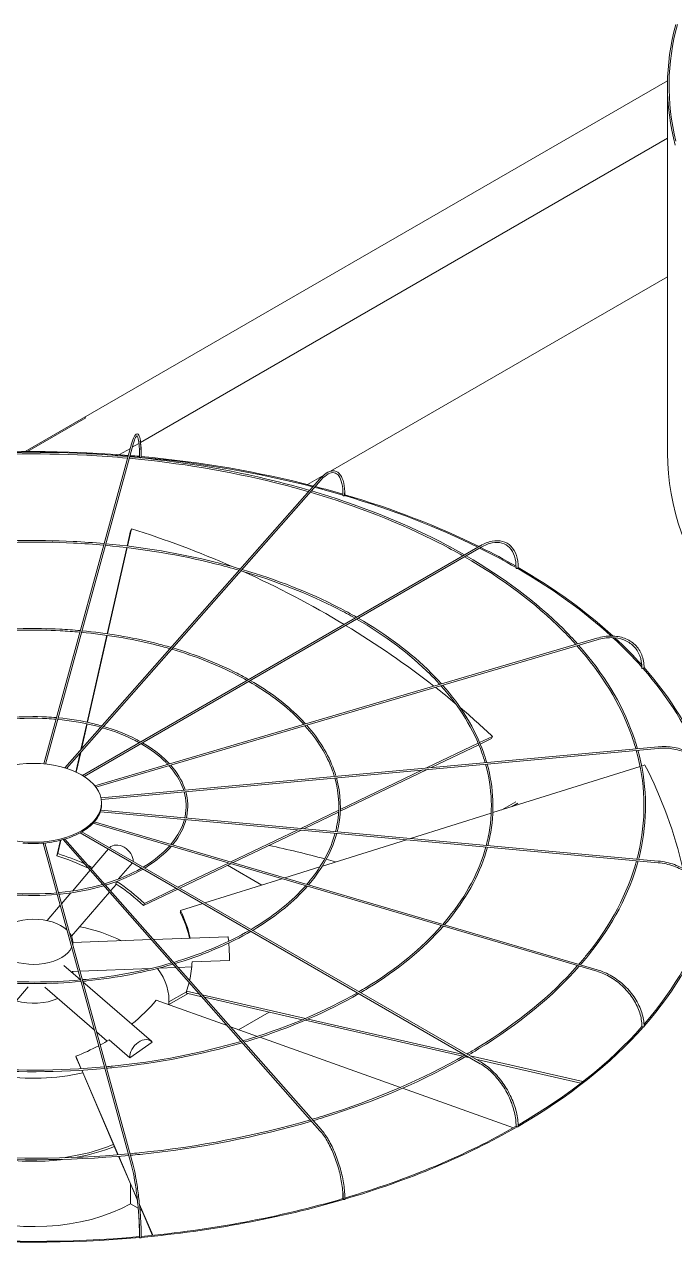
# Model space of a CAD drawing. Header units: millimetres. Extents: x -312439 to 477422, y -331570 to 212570.
# Drawn here: x 369541 to 370537, y 102065 to 103935 of the extents above; entities that cross this region are included whole.
import ezdxf

# ---------------------------------------------------------------- set-up
doc = ezdxf.new("R2010")
doc.units = ezdxf.units.MM

msp = doc.modelspace()

# ---------------------------------------------------------------- linework, layer by layer
at = {"color": 3, "linetype": 'Continuous', "lineweight": 0, "extrusion": (-1.11022e-16, 0.816497, 0.57735)}
for p, q in [((370525.932, 103848.911), (369542.315, 103281.02)), ((370525.851, 103278.532), (370525.851, 103841.42)), ((369719.035, 103295.049), (370525.851, 103760.865)), ((370525.851, 103548.865), (370009.81, 103250.928)), ((369634.982, 103332.521), (369545.817, 103281.042)), ((369633.25, 103333.521), (369634.982, 103332.521)), ((369705.223, 103292.89), (369570.755, 102802.721)), ((369706.345, 103287.723), (369716.552, 103293.615)), ((369707.585, 103292.242), (369573.23, 102802.484)), ((369686.567, 103276.304), (369703.327, 103285.98)), ((369603.066, 102796.619), (369993.743, 103239.301)), ((369995.58, 103237.68), (369605.63, 102795.823)), ((369999.379, 103244.906), (369974.559, 103230.576)), ((369704.898, 103162.907), (369698.877, 103136.327)), ((369703.567, 103159.476), (369704.898, 103162.907)), ((369698.339, 103136.392), (369703.567, 103159.476)), ((370239.256, 103136.695), (369630.065, 102784.978)), ((369632.43, 102783.515), (370240.481, 103134.573)), ((369667.909, 103002.047), (369697.795, 103133.99)), ((369698.333, 103133.925), (369668.445, 103001.97)), ((369637.216, 102866.54), (369667.366, 102999.65)), ((369667.902, 102999.573), (369637.743, 102866.426)), ((370417.676, 102995.239), (369649.106, 102769.145)), ((369650.742, 102767.073), (370418.368, 102992.889)), ((369627.701, 102824.534), (369636.675, 102864.151)), ((369637.202, 102864.037), (369628.445, 102825.377)), ((370238.199, 102835.395), (370257.806, 102844.805)), ((370256.475, 102841.373), (370257.806, 102844.805)), ((370511.571, 102828.857), (369658.483, 102750.848)), ((369658.94, 102748.43), (370511.794, 102826.418)), ((370157.025, 102796.437), (370235.989, 102834.334)), ((370236.965, 102832.009), (370164.215, 102797.094)), ((370256.475, 102841.373), (370239.176, 102833.071)), ((369619.945, 102790.291), (369626.573, 102819.554)), ((369627.317, 102820.397), (369620.445, 102790.059)), ((370157.884, 102794.055), (370024.726, 102730.148)), ((370024.844, 102732.998), (370150.694, 102793.398)), ((370483.912, 102798.685), (370258.384, 102728.034)), ((370491.355, 102801.017), (370486.263, 102799.422)), ((369658.136, 102731.928), (370511.794, 102653.867)), ((369659.35, 102741.095), (369659.35, 102743.095)), ((369964.284, 102703.933), (370022.349, 102731.8)), ((370293.415, 102744.648), (370272.057, 102732.317)), ((370287.204, 102737.062), (370296.88, 102742.648)), ((370418.368, 102487.396), (369648.187, 102713.964)), ((370511.571, 102651.428), (369657.413, 102729.535)), ((370022.206, 102728.939), (369969.173, 102703.486)), ((370255.898, 102727.255), (370132.383, 102688.561)), ((370239.256, 102343.59), (369626.667, 102697.269)), ((369629.143, 102698.668), (370240.481, 102345.712)), ((369646.348, 102711.952), (370417.676, 102485.046)), ((369857.12, 102652.501), (369959.98, 102701.867)), ((369964.868, 102701.42), (369860.729, 102651.44)), ((369569.708, 102681.379), (369705.223, 102187.395)), ((369572.187, 102681.602), (369707.585, 102188.043)), ((369590.871, 102661.935), (369596.255, 102685.703)), ((369596.842, 102685.85), (369592.202, 102665.367)), ((369993.743, 102240.984), (369600.321, 102686.776)), ((369995.58, 102242.605), (369602.924, 102687.528)), ((370126.306, 102686.658), (369997.324, 102646.251)), ((369590.871, 102661.935), (369592.202, 102665.367)), ((369669.763, 102672.387), (369643.416, 102641.646)), ((369641.807, 102639.768), (369614.602, 102608.026)), ((369706.556, 102651.145), (369685.431, 102626.497)), ((369776.295, 102613.71), (369853.822, 102650.918)), ((369857.431, 102649.857), (369778.937, 102612.184)), ((369904.559, 102617.191), (369852.27, 102647.38)), ((369993.719, 102645.122), (369939.715, 102628.204)), ((369935.511, 102626.887), (369817.503, 102589.918)), ((369612.171, 102605.189), (369597.762, 102588.376)), ((369671.349, 102606.293), (369613.382, 102538.657)), ((369681.896, 102618.599), (369672.959, 102608.171)), ((369776.262, 102610.9), (369723.549, 102585.602)), ((369724.879, 102589.034), (369773.62, 102612.426)), ((369595.837, 102586.131), (369575.781, 102562.728)), ((369723.549, 102585.602), (369724.879, 102589.034)), ((369814.327, 102588.924), (369779.984, 102578.165)), ((369779.889, 102575.208), (369779.984, 102578.165)), ((369735.46, 102533.649), (369615.186, 102529.191)), ((369615.186, 102530.234), (369615.186, 102524.86)), ((369852.825, 102537.999), (369738.623, 102533.766)), ((369627.089, 102471.883), (369601.546, 102494.017)), ((369734.64, 102489.373), (369626.025, 102485.347)), ((369773.271, 102490.804), (369746.544, 102489.814)), ((369797.349, 102491.697), (369776.434, 102490.922)), ((369797.827, 102499.571), (369855.055, 102501.692)), ((369623.511, 102485.254), (369614.505, 102484.92)), ((369615.186, 102484.945), (369615.186, 102482.198)), ((369482.004, 102385.365), (369546.846, 102461.022)), ((369648.263, 102395.026), (369572.59, 102460.603)), ((369735.532, 102377.907), (369630.539, 102468.892)), ((369789.443, 102453.68), (369762.464, 102438.103)), ((369789.372, 102451.488), (369789.467, 102454.445)), ((369812.651, 102446.182), (369789.372, 102451.488)), ((369789.467, 102454.445), (369809.361, 102449.91)), ((369851.778, 102401.846), (369743.072, 102440.673)), ((369762.464, 102434.103), (369791.669, 102450.965)), ((369762.464, 102433.747), (369762.464, 102440.997)), ((369813.451, 102448.978), (369971.619, 102412.923)), ((369967.041, 102410.988), (369816.741, 102445.249)), ((369915.845, 102422.658), (369869.089, 102395.663)), ((369897.8, 102385.409), (369856.549, 102400.142)), ((370212.7, 102354.989), (369971.134, 102410.055)), ((369975.678, 102411.998), (370215.434, 102357.344)), ((369667.651, 102378.225), (369651.595, 102392.138)), ((369670.926, 102380.181), (369702.722, 102352.627)), ((369702.722, 102352.627), (369736.916, 102376.447)), ((370116.81, 102307.185), (369901.575, 102384.06)), ((369619.878, 102354.857), (369627.999, 102335.941)), ((369621.114, 102351.52), (369619.878, 102354.857)), ((369627.806, 102335.93), (369621.114, 102351.52)), ((370223.958, 102352.423), (370216.224, 102354.186)), ((370223.529, 102355.499), (370396.247, 102316.127)), ((370393.28, 102313.825), (370232.054, 102350.577)), ((369684.412, 102204.074), (369628.833, 102333.538)), ((369629.025, 102333.55), (369684.602, 102204.089)), ((370289.867, 102245.373), (370120.181, 102305.981)), ((369714.107, 102134.901), (369685.431, 102201.699)), ((369685.622, 102201.714), (369714.04, 102135.517)), ((369703.506, 102159.595), (369703.506, 102128.919)), ((369715.362, 102122.075), (369703.506, 102128.919)), ((369717.357, 102127.789), (369737.571, 102080.705)), ((369737.382, 102080.686), (369717.415, 102127.196)), ((369721.015, 102118.811), (369718.023, 102120.538))]:
    msp.add_line(p, q, dxfattribs=at)
at = {"color": 3, "linetype": 'Continuous', "lineweight": 0}
for centre, major_axis, ratio, start_param, end_param in [((371574.62, 103841.42), (-1048.768, 0), 0.57735027, 6.12772105, 6.43448057), ((371574.62, 103841.42), (-1046.319, 0), 0.57735027, 6.1272654, 6.42392093), ((369555.29, 102675.56), (-1048.768, 0), 0.57735027, 4.57359934, 4.85199434), ((369555.29, 102675.56), (-1046.319, 0), 0.57735027, 4.57364216, 4.63432464), ((369555.29, 102675.56), (-1048.768, 0), 0.57735027, 4.55718579, 4.57120693), ((371574.62, 103278.532), (-1048.768, 0), 0.57735027, 0, 3.14159265), ((369555.29, 102675.56), (-1046.319, 0), 0.57735027, 4.55682048, 4.57124415), ((369718.634, 103272.314), (1.225, -0.004), 0.56474576, 3.14159265, 4.55699194), ((369718.634, 103272.314), (1.225, -0.004), 0.56474576, 4.55699194, 6.12778827), ((369555.29, 102675.56), (-1046.319, 0), 0.57735027, 4.2914666, 4.55448885), ((369718.825, 103273.012), (1.225, 0), 0.57735027, 5.71748689, 6.28318531), ((369555.29, 102675.56), (-1048.768, 0), 0.57735027, 4.29134899, 4.55463788), ((369555.29, 102675.56), (-1046.319, 0), 0.57735027, 4.24262693, 4.28868124), ((369555.29, 102675.56), (-1048.768, 0), 0.57735027, 4.24381435, 4.28857014), ((370030.154, 103213.875), (1.225, -0.01), 0.56597275, 3.14159265, 4.24604342), ((370030.154, 103213.875), (1.225, -0.01), 0.56597275, 4.24604342, 5.81683974), ((369555.29, 102675.56), (-1046.319, 0), 0.57735027, 4.00461262, 4.24016109), ((370030.71, 103214.505), (1.225, 0), 0.57735027, 5.29033196, 6.28318531), ((369555.29, 102675.56), (-1048.768, 0), 0.57735027, 4.00443097, 4.24060103), ((369556.621, 102508.28), (-942.562, 365.4), 0.65992862, 4.64663537, 4.80984928), ((369555.29, 102675.56), (-1046.319, 0), 0.57735027, 3.92863661, 4.00129229), ((369555.29, 102675.56), (-1048.768, 0), 0.57735027, 3.93098858, 4.00111844), ((369556.621, 102508.28), (-942.562, 365.4), 0.65992862, 4.45394149, 4.62923067), ((370295.15, 103102.718), (1.225, -0.016), 0.56830663, 3.14159265, 3.93464288), ((370295.15, 103102.718), (1.225, -0.016), 0.56830663, 3.93464288, 5.50543921), ((369555.29, 102675.56), (-1046.319, 0), 0.57735027, 3.70570419, 3.9258203), ((370296.016, 103103.218), (-1.225, 0), 0.57735027, 1.83263032, 3.14159265), ((369555.29, 102675.56), (-1048.768, 0), 0.57735027, 3.70411228, 3.92650775), ((369556.621, 102508.28), (-942.562, 365.4), 0.65992862, 4.28319099, 4.45112181), ((369555.29, 102675.56), (-1046.319, 0), 0.57735027, 3.61515195, 3.70067928), ((369555.29, 102675.56), (-1048.768, 0), 0.57735027, 3.61992048, 3.69877001), ((370487.68, 102949.722), (-1.225, 0.021), 0.57151893, 0, 0.48093441), ((370487.68, 102949.722), (-1.225, 0.021), 0.57151893, 0.48093441, 2.05173073), ((369555.29, 102675.56), (-1046.319, 0), 0.57735027, 3.3609423, 3.61148113), ((370488.771, 102950.044), (-1.225, 0), 0.57735027, 1.51847105, 3.14159265), ((369555.29, 102675.56), (-1048.768, 0), 0.57735027, 3.35086888, 3.61231471), ((369556.621, 102508.28), (-942.562, 365.4), 0.65992862, 4.23904287, 4.2800546), ((369556.621, 102508.28), (-942.562, 365.4), 0.65992862, 4.15803474, 4.22871948), ((369555.386, 102507.805), (1010.388, -32.497), 0.79709982, 0.20844184, 0.41264052), ((369554.857, 102741.095), (-104.492, 0), 0.57735027, 2.98808135, 3.14159265), ((369554.857, 102741.095), (-104.492, 0), 0.57735027, 2.35976282, 2.66678542), ((369554.857, 102741.095), (-104.492, 0), 0.57735027, 2.67392209, 2.98094469), ((369554.857, 102741.095), (-104.492, 0), 0.57735027, 2.04560356, 2.35262616), ((369554.857, 102741.095), (-104.492, 0), 0.57735027, 1.41728503, 1.72430763), ((369554.857, 102741.095), (-104.492, 0), 0.57735027, 1.73144429, 2.03846689), ((369687.88, 102659.554), (-16.786, 14.386), 0.73180825, 3.6699438, 6.25547108), ((369555.29, 102110.671), (1046.319, 0), 0.57735027, 1.13086203, 1.21917829), ((369555.29, 102504.848), (-226.18, 87.683), 0.65992862, 4.59602029, 4.80984928), ((369556.621, 102508.28), (226.18, -87.683), 0.65992862, 1.48816133, 1.66825663), ((369556.621, 102508.28), (226.18, -87.683), 0.65992862, 1.43137513, 1.46305029), ((369555.29, 102110.671), (1046.319, 0), 0.57735027, 1.11315293, 1.12829513), ((369556.621, 102508.28), (226.18, -87.683), 0.65992862, 1.01644208, 1.25303729), ((369555.29, 102504.848), (-226.18, 87.683), 0.65992862, 4.15803474, 4.39268064), ((369555.29, 102530.234), (-59.895, 0), 0.57735027, 3.69756416, 5.76575409), ((369555.29, 102504.848), (242.456, -7.798), 0.79709982, 0.20115917, 0.41264052), ((369555.386, 102507.805), (242.456, -7.798), 0.79709982, 0.18583027, 0.41264052), ((369555.29, 102675.56), (-1046.319, 0), 0.57735027, 2.6752935, 2.98289949), ((369555.29, 102675.56), (-1048.768, 0), 0.57735027, 2.67086857, 2.98332964), ((369555.29, 102530.234), (-59.895, 0), 0.57735027, 3.02719924, 3.57014533), ((369555.29, 102440.997), (-207.174, 0), 0.57735027, 4.00561733, 4.36390833), ((369853.644, 102515.906), (-0.819, 22.092), 0.05230802, 5.46284956, 6.28318531), ((369853.644, 102515.906), (-0.819, 22.092), 0.05230802, 4.01155215, 5.31083021), ((369555.29, 102530.234), (-59.895, 0), 0.57735027, 0.78539816, 2.89978042), ((369555.29, 102440.997), (-207.174, 0), 0.57735027, 3.08204121, 3.55783774), ((369555.386, 102507.805), (242.456, -7.798), 0.79709982, 6.13145768, 6.28093219), ((369555.386, 102507.805), (242.456, -7.798), 0.79709982, 6.04401129, 6.11604234), ((369555.29, 102470.612), (-59.895, 0), 0.57735027, 1.1079301, 2.23846982), ((369554.055, 102508.185), (-227.492, -84.221), 0.6873805, 2.02158825, 2.2576377), ((369555.29, 102675.56), (-1046.319, 0), 0.57735027, 2.35898226, 2.6687056), ((369555.29, 102675.56), (-1048.768, 0), 0.57735027, 2.35667794, 2.66891462), ((370487.68, 102400.897), (-1.225, 0.021), 0.58304212, 0, 1.10944839), ((370488.771, 102400.576), (-1.225, 0), 0.57735027, 0.57599326, 3.14159265), ((369554.055, 102508.185), (-227.492, -84.221), 0.6873805, 1.7758456, 1.84274406), ((369721.054, 102361.2), (14.478, 16.707), 0.67950023, 6.14949631, 8.84418497), ((369554.055, 102508.185), (-227.492, -84.221), 0.6873805, 1.60582316, 1.76537716), ((369555.29, 102440.997), (-207.174, 0), 0.57735027, 1.30817895, 1.9425337), ((369555.29, 102675.56), (-1046.319, 0), 0.57735027, 2.04376734, 2.35460013), ((369555.29, 102675.56), (-1048.768, 0), 0.57735027, 2.04258502, 2.35459852), ((370295.15, 102247.902), (-1.225, 0.017), 0.58625442, 0, 0.79329185), ((370296.016, 102247.402), (-1.225, 0), 0.57735027, 0.26183399, 3.14159265), ((369555.29, 102316.492), (-207.174, 0), 0.57735027, 1.77816663, 2.202298), ((369555.29, 102316.492), (-212.072, 0), 0.57735027, 1.89063678, 2.19285982), ((369555.29, 102316.492), (-212.072, 0), 0.57735027, 1.3476903, 1.79509044), ((369555.29, 102675.56), (-1046.319, 0), 0.57735027, 1.72891751, 2.04055715), ((369555.29, 102675.56), (-1048.768, 0), 0.57735027, 1.72854634, 2.04038352), ((370030.154, 102136.744), (-1.225, 0.011), 0.58858829, 0, 0.47632773), ((370030.71, 102136.114), (-1.225, 0), 0.57735027, 0, 3.14159265), ((369555.29, 102216.492), (-212.072, 0), 0.57735027, 0.98594125, 2.34464399), ((369555.29, 102112.671), (-1048.768, 0), 0.57735027, 0, 3.14159265), ((369555.29, 102675.56), (-1048.768, 0), 0.57735027, 1.41453598, 1.72626058), ((369555.29, 102675.56), (-1046.319, 0), 0.57735027, 1.41438895, 1.72636573), ((369718.634, 102078.306), (-1.225, 0.004), 0.58981528, 0, 0.15883691), ((369718.825, 102077.607), (-1.225, 0), 0.57735027, 0, 3.14159265)]:
    msp.add_ellipse(centre, major_axis=major_axis, ratio=ratio, start_param=start_param, end_param=end_param, dxfattribs=at)
msp.add_ellipse((369554.857, 102743.095), major_axis=(-104.492, 0), ratio=0.57735027, dxfattribs=at)
for points, knots in [([(369720.05, 103273.012), (369720.05, 103279.826), (369719.844, 103285.892), (369719.032, 103295.966), (369718.435, 103299.962), (369716.828, 103305.649), (369715.926, 103307.71), (369712.786, 103308.171), (369711.792, 103307.581), (369709.588, 103305.24), (369708.358, 103302.622), (369706.44, 103297.096), (369705.83, 103295.106), (369705.223, 103292.89)], [4.71238898, 4.71238898, 4.71238898, 4.71238898, 5.02654825, 5.02654825, 5.34070751, 5.34070751, 5.65486678, 5.65486678, 5.82360284, 5.82360284, 6.1377621, 6.1377621, 6.28318531, 6.28318531, 6.28318531, 6.28318531]), ([(369707.585, 103292.242), (369708.858, 103296.882), (369710.134, 103300.448), (369712.359, 103304.77), (369713.356, 103305.369), (369713.462, 103305.369), (369714.281, 103304.775), (369715.69, 103300.117), (369716.267, 103296.717), (369717.11, 103287.744), (369717.358, 103282.024), (369717.41, 103274.472), (369717.412, 103273.404), (369717.409, 103272.318)], [0, 0, 0, 0, 0.31526689, 0.31526689, 0.60947257, 0.60947257, 0.92674061, 0.92674061, 1.22083726, 1.22083726, 1.53563039, 1.53563039, 1.5863402, 1.5863402, 1.5863402, 1.5863402]), ([(369718.523, 103297.553), (369718.559, 103297.31), (369718.595, 103297.063), (369719.202, 103292.716), (369719.58, 103287.503), (369719.832, 103278.554), (369719.868, 103275.513), (369719.858, 103272.313)], [7.384497053, 7.384497053, 7.384497053, 7.384497053, 7.403952931, 7.403952931, 7.721220971, 7.721220971, 7.869487909, 7.869487909, 7.869487909, 7.869487909]), ([(369699.868, 103273.371), (369678.623, 103275.293), (369657.264, 103276.792), (369560.563, 103281.636), (369484.497, 103280.123), (369409.847, 103273.371)], [3.771589677, 3.771589677, 3.771589677, 3.771589677, 3.840445898, 3.840445898, 4.082391957, 4.082391957, 4.082391957, 4.082391957]), ([(369699.21, 103270.971), (369678.418, 103272.846), (369657.516, 103274.316), (369561.264, 103279.187), (369485.176, 103277.704), (369410.505, 103270.971)], [3.7720633, 3.7720633, 3.7720633, 3.7720633, 3.839550132, 3.839550132, 4.081918334, 4.081918334, 4.081918334, 4.081918334]), ([(369976.292, 103219.527), (369959.564, 103224.401), (369942.582, 103228.984), (369853.907, 103251.069), (369778.568, 103263.692), (369701.688, 103270.746)], [3.459637643, 3.459637643, 3.459637643, 3.459637643, 3.519736913, 3.519736913, 3.769381517, 3.769381517, 3.769381517, 3.769381517]), ([(369978.083, 103221.556), (369960.821, 103226.602), (369943.288, 103231.339), (369854.19, 103253.497), (369779.033, 103266.087), (369702.346, 103273.145)], [3.458315721, 3.458315721, 3.458315721, 3.458315721, 3.520259366, 3.520259366, 3.768912043, 3.768912043, 3.768912043, 3.768912043]), ([(370031.935, 103214.505), (370031.935, 103221.366), (370031.333, 103227.561), (370028.947, 103238.062), (370027.169, 103242.374), (370022.446, 103248.713), (370019.451, 103250.736), (370012.891, 103251.875), (370009.453, 103251.182), (370002.201, 103247.501), (369998.343, 103244.357), (369994.247, 103239.867), (369993.995, 103239.586), (369993.743, 103239.301)], [4.71238898, 4.71238898, 4.71238898, 4.71238898, 5.02654825, 5.02654825, 5.34070751, 5.34070751, 5.65486678, 5.65486678, 5.94845155, 5.94845155, 6.26261081, 6.26261081, 6.28318531, 6.28318531, 6.28318531, 6.28318531]), ([(369995.58, 103237.68), (369999.236, 103241.823), (370002.868, 103244.885), (370009.599, 103248.573), (370012.662, 103249.199), (370018.027, 103248.259), (370020.415, 103246.683), (370024.523, 103241.089), (370026.189, 103237.07), (370028.397, 103227.059), (370028.957, 103221.097), (370028.932, 103214.27), (370028.931, 103214.078), (370028.93, 103213.886)], [6.28318531, 6.28318531, 6.28318531, 6.28318531, 6.59783007, 6.59783007, 6.91209691, 6.91209691, 7.22936495, 7.22936495, 7.54663299, 7.54663299, 7.86046851, 7.86046851, 7.86952551, 7.86952551, 7.86952551, 7.86952551]), ([(370212.664, 103121.342), (370200.926, 103128.046), (370188.88, 103134.571), (370116.797, 103171.593), (370050.188, 103197.833), (369978.889, 103218.767)], [3.146975566, 3.146975566, 3.146975566, 3.146975566, 3.199958928, 3.199958928, 3.456525414, 3.456525414, 3.456525414, 3.456525414]), ([(370215.119, 103122.759), (370202.94, 103129.741), (370190.429, 103136.53), (370118.03, 103173.708), (370051.676, 103199.881), (369980.678, 103220.795)], [3.145113132, 3.145113132, 3.145113132, 3.145113132, 3.200037836, 3.200037836, 3.455209352, 3.455209352, 3.455209352, 3.455209352]), ([(370031.342, 103217.923), (370031.364, 103217.106), (370031.378, 103216.279), (370031.384, 103214.922), (370031.383, 103214.399), (370031.379, 103213.872)], [7.8059806913, 7.8059806913, 7.8059806913, 7.8059806913, 7.8451401512, 7.8451401512, 7.8694167814, 7.8694167814, 7.8694167814, 7.8694167814]), ([(369663.301, 103140.076), (369647.453, 103141.504), (369631.519, 103142.619), (369559.205, 103146.235), (369502.283, 103145.11), (369446.414, 103140.076)], [3.772165081, 3.772165081, 3.772165081, 3.772165081, 3.840593344, 3.840593344, 4.081816553, 4.081816553, 4.081816553, 4.081816553]), ([(369662.643, 103137.676), (369647.247, 103139.057), (369631.772, 103140.143), (369559.906, 103143.787), (369502.962, 103142.691), (369447.072, 103137.676)], [3.772797592, 3.772797592, 3.772797592, 3.772797592, 3.839399606, 3.839399606, 4.081184042, 4.081184042, 4.081184042, 4.081184042]), ([(370297.24, 103103.218), (370297.24, 103110.118), (370296.296, 103116.498), (370292.561, 103127.613), (370289.768, 103132.347), (370282.575, 103139.627), (370278.181, 103142.171), (370268.311, 103144.777), (370262.845, 103144.844), (370251.387, 103142.569), (370245.391, 103140.217), (370239.362, 103136.756), (370239.309, 103136.725), (370239.256, 103136.695)], [3.14159265, 3.14159265, 3.14159265, 3.14159265, 3.45575192, 3.45575192, 3.76991118, 3.76991118, 4.08269654, 4.08269654, 4.39544819, 4.39544819, 4.70960746, 4.70960746, 4.71238898, 4.71238898, 4.71238898, 4.71238898]), ([(369870.174, 103099.282), (369857.916, 103102.842), (369845.477, 103106.194), (369779.281, 103122.684), (369722.779, 103132.155), (369665.121, 103137.451)], [3.460983159, 3.460983159, 3.460983159, 3.460983159, 3.519648571, 3.519648571, 3.769222865, 3.769222865, 3.769222865, 3.769222865]), ([(369871.965, 103101.312), (369859.172, 103105.043), (369846.183, 103108.548), (369779.564, 103125.112), (369723.245, 103134.551), (369665.779, 103139.85)], [3.459218713, 3.459218713, 3.459218713, 3.459218713, 3.520344822, 3.520344822, 3.768597722, 3.768597722, 3.768597722, 3.768597722]), ([(370240.481, 103134.573), (370246.231, 103137.893), (370251.956, 103140.135), (370262.754, 103142.275), (370267.819, 103142.175), (370276.823, 103139.721), (370280.769, 103137.372), (370287.259, 103130.599), (370289.802, 103126.165), (370293.182, 103115.576), (370294.014, 103109.427), (370293.925, 103102.734)], [1.57079633, 1.57079633, 1.57079633, 1.57079633, 1.88806437, 1.88806437, 2.20533241, 2.20533241, 2.52260045, 2.52260045, 2.83986849, 2.83986849, 3.15713653, 3.15713653, 3.15713653, 3.15713653]), ([(370385.409, 102985.746), (370378.777, 102993.147), (370371.846, 103000.459), (370323.626, 103048.648), (370273.216, 103086.504), (370215.122, 103119.932)], [2.833719703, 2.833719703, 2.833719703, 2.833719703, 2.880073873, 2.880073873, 3.143270218, 3.143270218, 3.143270218, 3.143270218]), ([(370388.011, 102986.512), (370381.134, 102994.219), (370373.936, 103001.831), (370325.529, 103050.223), (370275.344, 103087.981), (370217.573, 103121.347)], [2.831913395, 2.831913395, 2.831913395, 2.831913395, 2.879924499, 2.879924499, 3.141418031, 3.141418031, 3.141418031, 3.141418031]), ([(370047.389, 103025.92), (370038.883, 103030.76), (370030.162, 103035.475), (369976.368, 103063.105), (369926.333, 103082.81), (369872.771, 103098.524)], [3.148849473, 3.148849473, 3.148849473, 3.148849473, 3.199944541, 3.199944541, 3.456834427, 3.456834427, 3.456834427, 3.456834427]), ([(370049.846, 103027.338), (370040.897, 103032.456), (370031.711, 103037.434), (369977.601, 103065.22), (369927.821, 103084.857), (369874.56, 103100.551)], [3.146361804, 3.146361804, 3.146361804, 3.146361804, 3.200049713, 3.200049713, 3.455080387, 3.455080387, 3.455080387, 3.455080387]), ([(370177.167, 102924.487), (370172.407, 102929.769), (370167.444, 102934.992), (370131.466, 102970.945), (370093.554, 102999.397), (370049.85, 103024.512)], [2.83591825, 2.83591825, 2.83591825, 2.83591825, 2.880098074, 2.880098074, 3.143909361, 3.143909361, 3.143909361, 3.143909361]), ([(370179.772, 102925.253), (370174.765, 102930.842), (370169.534, 102936.364), (370133.369, 102972.52), (370095.682, 103000.874), (370052.301, 103025.927)], [2.833499431, 2.833499431, 2.833499431, 2.833499431, 2.879899034, 2.879899034, 3.141439875, 3.141439875, 3.141439875, 3.141439875]), ([(369626.747, 103006.825), (369616.29, 103007.761), (369605.78, 103008.492), (369557.843, 103010.881), (369520.061, 103010.143), (369482.968, 103006.825)], [3.773286698, 3.773286698, 3.773286698, 3.773286698, 3.840886477, 3.840886477, 4.080694936, 4.080694936, 4.080694936, 4.080694936]), ([(369626.088, 103004.425), (369616.085, 103005.314), (369606.032, 103006.016), (369558.544, 103008.432), (369520.74, 103007.724), (369483.627, 103004.425)], [3.774238416, 3.774238416, 3.774238416, 3.774238416, 3.839097695, 3.839097695, 4.079743218, 4.079743218, 4.079743218, 4.079743218]), ([(369764.086, 102979.073), (369756.289, 102981.322), (369748.383, 102983.446), (369704.658, 102994.344), (369666.999, 103000.663), (369628.566, 103004.201)], [3.463595352, 3.463595352, 3.463595352, 3.463595352, 3.51947091, 3.51947091, 3.768879274, 3.768879274, 3.768879274, 3.768879274]), ([(369765.879, 102981.104), (369757.546, 102983.524), (369749.089, 102985.801), (369704.941, 102996.772), (369667.464, 103003.058), (369629.225, 103006.6)], [3.46094335, 3.46094335, 3.46094335, 3.46094335, 3.520514255, 3.520514255, 3.7679441, 3.7679441, 3.7679441, 3.7679441]), ([(370489.996, 102950.044), (370489.996, 102956.973), (370488.798, 102963.572), (370484.096, 102975.449), (370480.592, 102980.723), (370471.63, 102989.391), (370466.176, 102992.781), (370453.892, 102997.345), (370447.065, 102998.521), (370432.713, 102998.572), (370425.189, 102997.449), (370417.676, 102995.239)], [4.71238898, 4.71238898, 4.71238898, 4.71238898, 5.02654825, 5.02654825, 5.34070751, 5.34070751, 5.65486678, 5.65486678, 5.96902604, 5.96902604, 6.28318531, 6.28318531, 6.28318531, 6.28318531]), ([(370418.368, 102992.889), (370425.631, 102995.025), (370432.879, 102996.093), (370446.616, 102996), (370453.101, 102994.841), (370464.669, 102990.441), (370469.751, 102987.203), (370478.049, 102978.97), (370481.265, 102973.976), (370485.526, 102962.685), (370486.567, 102956.388), (370486.455, 102949.743)], [6.28318531, 6.28318531, 6.28318531, 6.28318531, 6.60045335, 6.60045335, 6.91772139, 6.91772139, 7.23498943, 7.23498943, 7.55225747, 7.55225747, 7.86952551, 7.86952551, 7.86952551, 7.86952551]), ([(369882.151, 102930.52), (369876.866, 102933.505), (369871.458, 102936.418), (369835.948, 102954.658), (369802.499, 102967.824), (369766.686, 102978.317)], [3.152476318, 3.152476318, 3.152476318, 3.152476318, 3.199914714, 3.199914714, 3.457374967, 3.457374967, 3.457374967, 3.457374967]), ([(369884.611, 102931.94), (369878.882, 102935.201), (369873.008, 102938.377), (369837.181, 102956.773), (369803.986, 102969.872), (369768.475, 102980.344)], [3.148732281, 3.148732281, 3.148732281, 3.148732281, 3.200072384, 3.200072384, 3.454746323, 3.454746323, 3.454746323, 3.454746323]), ([(370477.404, 102825.733), (370475.382, 102832.814), (370473.115, 102839.873), (370453.65, 102894.372), (370425.524, 102940.535), (370387.213, 102983.724)], [2.519571261, 2.519571261, 2.519571261, 2.519571261, 2.559550642, 2.559550642, 2.829500903, 2.829500903, 2.829500903, 2.829500903]), ([(370479.886, 102825.96), (370477.773, 102833.402), (370475.39, 102840.818), (370455.765, 102895.519), (370427.783, 102941.487), (370389.808, 102984.487)], [2.518738954, 2.518738954, 2.518738954, 2.518738954, 2.560443172, 2.560443172, 2.827714195, 2.827714195, 2.827714195, 2.827714195]), ([(369968.951, 102863.235), (369966.058, 102866.414), (369963.053, 102869.559), (369939.315, 102893.278), (369913.914, 102912.318), (369884.618, 102929.115)], [2.840166791, 2.840166791, 2.840166791, 2.840166791, 2.880145835, 2.880145835, 3.145067211, 3.145067211, 3.145067211, 3.145067211]), ([(369971.562, 102864.003), (369968.418, 102867.487), (369965.143, 102870.931), (369941.218, 102894.853), (369916.042, 102913.796), (369887.069, 102930.531)], [2.836508955, 2.836508955, 2.836508955, 2.836508955, 2.879847671, 2.879847671, 3.141363941, 3.141363941, 3.141363941, 3.141363941]), ([(370246.589, 102804.627), (370245.144, 102809.618), (370243.537, 102814.594), (370229.025, 102855.255), (370207.847, 102889.982), (370178.976, 102922.466)], [2.521788299, 2.521788299, 2.521788299, 2.521788299, 2.55939978, 2.55939978, 2.830291828, 2.830291828, 2.830291828, 2.830291828]), ([(370249.073, 102804.854), (370247.534, 102810.205), (370245.811, 102815.538), (370231.139, 102856.403), (370210.106, 102890.935), (370181.572, 102923.229)], [2.520659116, 2.520659116, 2.520659116, 2.520659116, 2.560589234, 2.560589234, 2.827907762, 2.827907762, 2.827907762, 2.827907762]), ([(369590.192, 102873.574), (369585.129, 102874.016), (369580.041, 102874.364), (369556.482, 102875.526), (369537.84, 102875.176), (369519.523, 102873.574)], [3.776630452, 3.776630452, 3.776630452, 3.776630452, 3.841752063, 3.841752063, 4.077351182, 4.077351182, 4.077351182, 4.077351182]), ([(369589.533, 102871.172), (369584.924, 102871.57), (369580.294, 102871.889), (369557.183, 102873.077), (369538.519, 102872.755), (369520.182, 102871.172)], [3.778551419, 3.778551419, 3.778551419, 3.778551419, 3.838185012, 3.838185012, 4.075430215, 4.075430215, 4.075430215, 4.075430215]), ([(369657.994, 102858.859), (369654.662, 102859.802), (369651.291, 102860.699), (369630.037, 102866.004), (369611.219, 102869.17), (369592.012, 102870.95)], [3.471418325, 3.471418325, 3.471418325, 3.471418325, 3.518930063, 3.518930063, 3.767850767, 3.767850767, 3.767850767, 3.767850767]), ([(369659.79, 102860.894), (369655.919, 102862.004), (369651.996, 102863.052), (369630.32, 102868.432), (369611.685, 102871.566), (369592.67, 102873.349)], [3.466082688, 3.466082688, 3.466082688, 3.466082688, 3.521010964, 3.521010964, 3.765995554, 3.765995554, 3.765995554, 3.765995554]), ([(369716.899, 102835.112), (369714.845, 102836.247), (369712.755, 102837.361), (369695.53, 102846.21), (369678.665, 102852.839), (369660.6, 102858.11)], [3.163350536, 3.163350536, 3.163350536, 3.163350536, 3.199816759, 3.199816759, 3.458993739, 3.458993739, 3.458993739, 3.458993739]), ([(369719.371, 102836.539), (369716.865, 102837.945), (369714.305, 102839.319), (369696.762, 102848.326), (369680.152, 102854.886), (369662.389, 102860.138)], [3.15578841, 3.15578841, 3.15578841, 3.15578841, 3.200131949, 3.200131949, 3.453750875, 3.453750875, 3.453750875, 3.453750875]), ([(370015.78, 102783.521), (370014.914, 102786.437), (370013.964, 102789.346), (370004.405, 102816.171), (369990.185, 102839.449), (369970.77, 102861.217)], [2.526062853, 2.526062853, 2.526062853, 2.526062853, 2.559096419, 2.559096419, 2.831723129, 2.831723129, 2.831723129, 2.831723129]), ([(370018.267, 102783.748), (370017.304, 102787.024), (370016.237, 102790.29), (370006.519, 102817.319), (369992.445, 102840.402), (369973.368, 102861.981)], [2.5243135, 2.5243135, 2.5243135, 2.5243135, 2.560878912, 2.560878912, 2.828143092, 2.828143092, 2.828143092, 2.828143092]), ([(369760.713, 102801.977), (369759.701, 102803.055), (369758.663, 102804.126), (369747.165, 102815.61), (369734.274, 102825.239), (369719.384, 102833.718)], [2.852936139, 2.852936139, 2.852936139, 2.852936139, 2.880283876, 2.880283876, 3.148538696, 3.148538696, 3.148538696, 3.148538696]), ([(369763.34, 102802.75), (369762.067, 102804.13), (369760.754, 102805.497), (369749.067, 102817.186), (369736.403, 102826.717), (369721.837, 102835.134)], [2.84544614, 2.84544614, 2.84544614, 2.84544614, 2.879690294, 2.879690294, 3.141137935, 3.141137935, 3.141137935, 3.141137935]), ([(370591.333, 102769.977), (370591.333, 102776.921), (370590.002, 102783.751), (370584.807, 102796.494), (370580.945, 102802.404), (370571.088, 102812.718), (370565.095, 102817.121), (370551.577, 102824.004), (370544.054, 102826.483), (370528.209, 102829.29), (370519.889, 102829.618), (370511.571, 102828.857)], [4.71238898, 4.71238898, 4.71238898, 4.71238898, 5.02654825, 5.02654825, 5.34070751, 5.34070751, 5.65486678, 5.65486678, 5.96902604, 5.96902604, 6.28318531, 6.28318531, 6.28318531, 6.28318531]), ([(370511.794, 102826.418), (370519.856, 102827.155), (370527.912, 102826.826), (370543.204, 102824.073), (370550.438, 102821.65), (370563.362, 102814.968), (370569.049, 102810.711), (370578.323, 102800.796), (370581.91, 102795.142), (370586.648, 102782.991), (370587.799, 102776.495), (370587.675, 102769.889)], [6.28318531, 6.28318531, 6.28318531, 6.28318531, 6.60045335, 6.60045335, 6.91772139, 6.91772139, 7.23498943, 7.23498943, 7.55225747, 7.55225747, 7.86952551, 7.86952551, 7.86952551, 7.86952551]), ([(370479.131, 102656.854), (370480.737, 102662.924), (370482.163, 102669.01), (370493.464, 102724.348), (370491.666, 102774.373), (370478.079, 102823.335)], [2.204619764, 2.204619764, 2.204619764, 2.204619764, 2.238829514, 2.238829514, 2.515060108, 2.515060108, 2.515060108, 2.515060108]), ([(370481.604, 102656.628), (370483.289, 102663.027), (370484.775, 102669.445), (370495.881, 102724.939), (370494.022, 102774.794), (370480.558, 102823.562)], [2.205366155, 2.205366155, 2.205366155, 2.205366155, 2.241163262, 2.241163262, 2.514260549, 2.514260549, 2.514260549, 2.514260549]), ([(369784.946, 102762.412), (369784.676, 102763.256), (369784.392, 102764.097), (369779.785, 102777.086), (369772.525, 102788.914), (369762.562, 102799.967)], [2.538956365, 2.538956365, 2.538956365, 2.538956365, 2.558172992, 2.558172992, 2.836025224, 2.836025224, 2.836025224, 2.836025224]), ([(369787.443, 102762.641), (369787.067, 102763.842), (369786.663, 102765.041), (369781.898, 102778.234), (369774.784, 102789.869), (369765.163, 102800.733)], [2.535128932, 2.535128932, 2.535128932, 2.535128932, 2.561728893, 2.561728893, 2.828841782, 2.828841782, 2.828841782, 2.828841782]), ([(370248.341, 102677.958), (370249.448, 102682.197), (370250.438, 102686.446), (370258.902, 102727.752), (370257.539, 102765.39), (370247.27, 102802.229)], [2.206572109, 2.206572109, 2.206572109, 2.206572109, 2.238438586, 2.238438586, 2.515769314, 2.515769314, 2.515769314, 2.515769314]), ([(370250.814, 102677.732), (370251.999, 102682.301), (370253.049, 102686.881), (370261.319, 102728.343), (370259.895, 102765.812), (370249.749, 102802.456)], [2.20754654, 2.20754654, 2.20754654, 2.20754654, 2.241548585, 2.241548585, 2.514698228, 2.514698228, 2.514698228, 2.514698228]), ([(370017.536, 102699.064), (370018.152, 102701.486), (370018.711, 102703.913), (370024.337, 102731.186), (370023.413, 102756.423), (370016.473, 102781.124)], [2.210316481, 2.210316481, 2.210316481, 2.210316481, 2.237655596, 2.237655596, 2.51702204, 2.51702204, 2.51702204, 2.51702204]), ([(370020.005, 102698.838), (370020.699, 102701.59), (370021.319, 102704.348), (370026.753, 102731.777), (370025.768, 102756.845), (370018.953, 102781.351)], [2.211718384, 2.211718384, 2.211718384, 2.211718384, 2.242315601, 2.242315601, 2.515402874, 2.515402874, 2.515402874, 2.515402874]), ([(369786.71, 102720.171), (369786.852, 102720.776), (369786.987, 102721.381), (369789.773, 102734.621), (369789.288, 102747.456), (369785.673, 102760.019)], [2.221614787, 2.221614787, 2.221614787, 2.221614787, 2.235297735, 2.235297735, 2.520800805, 2.520800805, 2.520800805, 2.520800805]), ([(369789.173, 102719.946), (369789.388, 102720.88), (369789.586, 102721.816), (369792.187, 102735.213), (369791.641, 102747.879), (369788.156, 102760.246)], [2.224061215, 2.224061215, 2.224061215, 2.224061215, 2.244587809, 2.244587809, 2.517487833, 2.517487833, 2.517487833, 2.517487833]), ([(369765.384, 102679.487), (369765.794, 102679.973), (369766.198, 102680.46), (369776.139, 102692.625), (369782.722, 102705.067), (369786.108, 102717.766)], [1.903307061, 1.903307061, 1.903307061, 1.903307061, 1.915350543, 1.915350543, 2.203452943, 2.203452943, 2.203452943, 2.203452943]), ([(369767.947, 102678.734), (369768.446, 102679.337), (369768.939, 102679.942), (369778.756, 102692.25), (369785.237, 102704.744), (369788.581, 102717.54)], [1.909987851, 1.909987851, 1.909987851, 1.909987851, 1.924618049, 1.924618049, 2.206425781, 2.206425781, 2.206425781, 2.206425781]), ([(369973.606, 102618.234), (369975.239, 102620.127), (369976.834, 102622.032), (369997.116, 102647), (370010.116, 102671.563), (370016.905, 102696.662)], [1.894116328, 1.894116328, 1.894116328, 1.894116328, 1.917671716, 1.917671716, 2.201274894, 2.201274894, 2.201274894, 2.201274894]), ([(369976.184, 102617.476), (369977.904, 102619.488), (369979.582, 102621.512), (369999.736, 102646.626), (370012.634, 102671.241), (370019.381, 102696.435)], [1.897570624, 1.897570624, 1.897570624, 1.897570624, 1.922320382, 1.922320382, 2.202808492, 2.202808492, 2.202808492, 2.202808492]), ([(369722.893, 102644.541), (369723.495, 102644.899), (369724.094, 102645.259), (369740.268, 102655.085), (369753.429, 102665.85), (369763.63, 102677.45)], [1.585149833, 1.585149833, 1.585149833, 1.585149833, 1.596233634, 1.596233634, 1.886390456, 1.886390456, 1.886390456, 1.886390456]), ([(369725.321, 102643.14), (369725.944, 102643.515), (369726.564, 102643.893), (369742.788, 102653.899), (369755.984, 102664.849), (369766.217, 102676.689)], [1.592315094, 1.592315094, 1.592315094, 1.592315094, 1.603748231, 1.603748231, 1.893388943, 1.893388943, 1.893388943, 1.893388943]), ([(370181.816, 102556.984), (370184.684, 102560.283), (370187.473, 102563.604), (370218.094, 102601.377), (370237.511, 102638.061), (370247.702, 102675.557)], [1.891059564, 1.891059564, 1.891059564, 1.891059564, 1.918447026, 1.918447026, 2.200552897, 2.200552897, 2.200552897, 2.200552897]), ([(370184.399, 102556.224), (370187.353, 102559.642), (370190.223, 102563.084), (370220.715, 102601.003), (370240.03, 102637.739), (370250.178, 102675.33)], [1.893387733, 1.893387733, 1.893387733, 1.893387733, 1.921549455, 1.921549455, 2.201585872, 2.201585872, 2.201585872, 2.201585872]), ([(369663.444, 102618.952), (369664.135, 102619.16), (369664.823, 102619.371), (369685.703, 102625.826), (369704.284, 102633.786), (369720.46, 102643.117)], [1.267045676, 1.267045676, 1.267045676, 1.267045676, 1.27702015, 1.27702015, 1.570336557, 1.570336557, 1.570336557, 1.570336557]), ([(369665.226, 102616.933), (369665.976, 102617.162), (369666.723, 102617.393), (369687.847, 102624.018), (369706.593, 102632.156), (369722.906, 102641.705)], [1.272186296, 1.272186296, 1.272186296, 1.272186296, 1.282962347, 1.282962347, 1.577666055, 1.577666055, 1.577666055, 1.577666055]), ([(370389.992, 102495.744), (370394.107, 102500.46), (370398.103, 102505.21), (370439.061, 102555.786), (370464.891, 102604.575), (370478.486, 102654.453)], [1.889456602, 1.889456602, 1.889456602, 1.889456602, 1.918834976, 1.918834976, 2.200108517, 2.200108517, 2.200108517, 2.200108517]), ([(370392.577, 102494.983), (370396.778, 102499.818), (370400.854, 102504.689), (370441.682, 102555.412), (370467.411, 102604.253), (370480.963, 102654.227)], [1.891212574, 1.891212574, 1.891212574, 1.891212574, 1.921163042, 1.921163042, 2.200887841, 2.200887841, 2.200887841, 2.200887841]), ([(370511.571, 102651.428), (370519.633, 102650.69), (370527.696, 102648.887), (370543.018, 102643.327), (370550.274, 102639.571), (370563.247, 102630.491), (370568.962, 102625.167), (370578.285, 102613.497), (370581.89, 102607.152), (370586.647, 102594.081), (370587.799, 102587.359), (370587.675, 102580.777)], [0, 0, 0, 0, 0.31726804, 0.31726804, 0.63453608, 0.63453608, 0.95180412, 0.95180412, 1.26907216, 1.26907216, 1.5863402, 1.5863402, 1.5863402, 1.5863402]), ([(370591.333, 102580.643), (370591.333, 102587.587), (370590.003, 102594.643), (370584.828, 102608.283), (370580.985, 102614.864), (370571.176, 102626.922), (370565.212, 102632.397), (370551.743, 102641.718), (370544.241, 102645.563), (370528.424, 102651.258), (370520.112, 102653.106), (370511.794, 102653.867)], [4.71238898, 4.71238898, 4.71238898, 4.71238898, 5.02654825, 5.02654825, 5.34070751, 5.34070751, 5.65486678, 5.65486678, 5.96902604, 5.96902604, 6.28318531, 6.28318531, 6.28318531, 6.28318531]), ([(369682.184, 102622.648), (369682.168, 102622.495), (369682.149, 102622.342), (369681.968, 102621.04), (369681.686, 102619.962), (369681.309, 102618.99)], [25.28971129, 25.28971129, 25.28971129, 25.28971129, 25.51327082, 25.51327082, 27.21415767, 27.21415767, 27.21415767, 27.21415767]), ([(369518.434, 102602.741), (369519.311, 102602.662), (369520.188, 102602.586), (369544.317, 102600.569), (369568.069, 102600.647), (369591.281, 102602.741)], [0.630366287, 0.630366287, 0.630366287, 0.630366287, 0.641648359, 0.641648359, 0.94043004, 0.94043004, 0.94043004, 0.94043004]), ([(369519.093, 102605.141), (369519.562, 102605.1), (369520.032, 102605.059), (369543.709, 102603.034), (369567.436, 102603.075), (369590.622, 102605.141)], [0.632258371, 0.632258371, 0.632258371, 0.632258371, 0.638337859, 0.638337859, 0.938537956, 0.938537956, 0.938537956, 0.938537956]), ([(369593.1, 102605.37), (369593.751, 102605.432), (369594.401, 102605.496), (369617.913, 102607.858), (369640.173, 102612.128), (369660.856, 102618.183)], [0.949238609, 0.949238609, 0.949238609, 0.949238609, 0.957681574, 0.957681574, 1.254620941, 1.254620941, 1.254620941, 1.254620941]), ([(369593.757, 102602.972), (369594.629, 102603.057), (369595.499, 102603.144), (369619.402, 102605.611), (369641.818, 102609.98), (369662.645, 102616.156)], [0.951064936, 0.951064936, 0.951064936, 0.951064936, 0.962301991, 0.962301991, 1.259854639, 1.259854639, 1.259854639, 1.259854639]), ([(369888.133, 102549.14), (369890.336, 102550.43), (369892.517, 102551.733), (369925.483, 102571.835), (369951.556, 102593.183), (369971.835, 102616.202)], [1.577975631, 1.577975631, 1.577975631, 1.577975631, 1.598113062, 1.598113062, 1.885671956, 1.885671956, 1.885671956, 1.885671956]), ([(369890.572, 102547.732), (369892.793, 102549.042), (369894.991, 102550.366), (369928.004, 102570.649), (369954.114, 102592.182), (369974.425, 102615.44)], [1.581619842, 1.581619842, 1.581619842, 1.581619842, 1.601882376, 1.601882376, 1.889205457, 1.889205457, 1.889205457, 1.889205457]), ([(369769.533, 102498.742), (369771.842, 102499.43), (369774.141, 102500.129), (369816.559, 102513.29), (369853.5, 102529.143), (369885.692, 102547.721)], [1.261848076, 1.261848076, 1.261848076, 1.261848076, 1.278507505, 1.278507505, 1.570566343, 1.570566343, 1.570566343, 1.570566343]), ([(369771.318, 102496.719), (369773.685, 102497.429), (369776.042, 102498.15), (369818.704, 102511.482), (369855.809, 102527.512), (369888.14, 102546.308)], [1.264451017, 1.264451017, 1.264451017, 1.264451017, 1.281488092, 1.281488092, 1.574251683, 1.574251683, 1.574251683, 1.574251683]), ([(370053.368, 102453.742), (370057.177, 102455.962), (370060.942, 102458.208), (370110.698, 102488.587), (370149.684, 102520.517), (370180.039, 102554.953)], [1.575583148, 1.575583148, 1.575583148, 1.575583148, 1.598741205, 1.598741205, 1.885432931, 1.885432931, 1.885432931, 1.885432931]), ([(370055.81, 102452.332), (370059.636, 102454.573), (370063.417, 102456.839), (370113.22, 102487.401), (370152.242, 102519.515), (370182.63, 102554.191)], [1.578026357, 1.578026357, 1.578026357, 1.578026357, 1.601256762, 1.601256762, 1.887796271, 1.887796271, 1.887796271, 1.887796271]), ([(369629.654, 102472.118), (369631.653, 102472.305), (369633.65, 102472.499), (369681.26, 102477.315), (369725.671, 102485.865), (369766.942, 102497.976)], [0.945863763, 0.945863763, 0.945863763, 0.945863763, 0.95883914, 0.95883914, 1.255627672, 1.255627672, 1.255627672, 1.255627672]), ([(369630.312, 102469.72), (369632.532, 102469.928), (369634.748, 102470.146), (369682.749, 102475.068), (369727.317, 102483.717), (369768.731, 102495.949)], [0.946791669, 0.946791669, 0.946791669, 0.946791669, 0.961156725, 0.961156725, 1.25825401, 1.25825401, 1.25825401, 1.25825401]), ([(370218.562, 102358.367), (370223.992, 102361.524), (370229.354, 102364.72), (370295.898, 102405.374), (370347.784, 102447.874), (370388.211, 102493.714)], [1.574326589, 1.574326589, 1.574326589, 1.574326589, 1.599055591, 1.599055591, 1.885237716, 1.885237716, 1.885237716, 1.885237716]), ([(370221.006, 102356.956), (370226.452, 102360.134), (370231.83, 102363.351), (370298.42, 102404.188), (370350.343, 102446.872), (370390.803, 102492.952)], [1.576164321, 1.576164321, 1.576164321, 1.576164321, 1.600943265, 1.600943265, 1.88701346, 1.88701346, 1.88701346, 1.88701346]), ([(369482.538, 102471.891), (369483.906, 102471.767), (369485.276, 102471.647), (369533.165, 102467.575), (369580.721, 102467.697), (369627.177, 102471.891)], [0.630291706, 0.630291706, 0.630291706, 0.630291706, 0.639167998, 0.639167998, 0.940504621, 0.940504621, 0.940504621, 0.940504621]), ([(370417.676, 102485.046), (370424.939, 102482.91), (370432.213, 102479.705), (370446.046, 102471.473), (370452.603, 102466.448), (370464.334, 102455.084), (370469.507, 102448.747), (370477.949, 102435.404), (370481.216, 102428.401), (370485.526, 102414.444), (370486.567, 102407.492), (370486.455, 102400.918)], [0, 0, 0, 0, 0.31726804, 0.31726804, 0.63453608, 0.63453608, 0.95180412, 0.95180412, 1.26907216, 1.26907216, 1.5863402, 1.5863402, 1.5863402, 1.5863402]), ([(370489.996, 102400.576), (370489.996, 102407.505), (370488.799, 102414.764), (370484.15, 102429.244), (370480.698, 102436.464), (370471.881, 102450.178), (370466.517, 102456.671), (370454.394, 102468.308), (370447.638, 102473.451), (370433.38, 102481.891), (370425.88, 102485.186), (370418.368, 102487.396)], [4.71238898, 4.71238898, 4.71238898, 4.71238898, 5.02654825, 5.02654825, 5.34070751, 5.34070751, 5.65486678, 5.65486678, 5.96902604, 5.96902604, 6.28318531, 6.28318531, 6.28318531, 6.28318531]), ([(369481.88, 102469.491), (369483.655, 102469.33), (369485.432, 102469.174), (369533.773, 102465.111), (369581.353, 102465.269), (369627.835, 102469.491)], [0.629347255, 0.629347255, 0.629347255, 0.629347255, 0.640828535, 0.640828535, 0.941449071, 0.941449071, 0.941449071, 0.941449071]), ([(369875.619, 102378.534), (369879.549, 102379.7), (369883.46, 102380.887), (369947.415, 102400.754), (370002.715, 102424.499), (370050.924, 102452.324)], [1.260112578, 1.260112578, 1.260112578, 1.260112578, 1.279004431, 1.279004431, 1.570642983, 1.570642983, 1.570642983, 1.570642983]), ([(369877.406, 102376.51), (369881.393, 102377.698), (369885.361, 102378.908), (369949.56, 102398.946), (370005.025, 102422.868), (370053.372, 102450.911)], [1.261855173, 1.261855173, 1.261855173, 1.261855173, 1.280993608, 1.280993608, 1.573104483, 1.573104483, 1.573104483, 1.573104483]), ([(369666.209, 102338.868), (369669.556, 102339.178), (369672.898, 102339.503), (369744.607, 102346.772), (369811.17, 102359.602), (369873.027, 102377.769)], [0.944736348, 0.944736348, 0.944736348, 0.944736348, 0.959225727, 0.959225727, 1.25596384, 1.25596384, 1.25596384, 1.25596384]), ([(369666.867, 102336.469), (369670.434, 102336.801), (369673.997, 102337.149), (369746.096, 102344.525), (369812.815, 102357.454), (369874.816, 102375.742)], [0.945358255, 0.945358255, 0.945358255, 0.945358255, 0.960772431, 0.960772431, 1.257716852, 1.257716852, 1.257716852, 1.257716852]), ([(369981.673, 102258.363), (369987.234, 102260.01), (369992.767, 102261.688), (370078.254, 102288.259), (370151.9, 102319.888), (370216.116, 102356.95)], [1.259205702, 1.259205702, 1.259205702, 1.259205702, 1.279253109, 1.279253109, 1.570621219, 1.570621219, 1.570621219, 1.570621219]), ([(369983.46, 102256.338), (369989.079, 102258.007), (369994.669, 102259.709), (370080.4, 102286.451), (370154.211, 102318.257), (370218.565, 102355.537)], [1.260515466, 1.260515466, 1.260515466, 1.260515466, 1.280745787, 1.280745787, 1.572469242, 1.572469242, 1.572469242, 1.572469242]), ([(370239.256, 102343.59), (370245.006, 102340.271), (370250.778, 102335.875), (370261.763, 102325.368), (370266.975, 102319.258), (370276.306, 102305.94), (370280.423, 102298.735), (370287.145, 102283.959), (370289.748, 102276.39), (370293.184, 102261.661), (370294.014, 102254.503), (370293.925, 102247.919)], [4.71238898, 4.71238898, 4.71238898, 4.71238898, 5.02965702, 5.02965702, 5.34692506, 5.34692506, 5.6641931, 5.6641931, 5.98146114, 5.98146114, 6.29872918, 6.29872918, 6.29872918, 6.29872918]), ([(370297.24, 102247.402), (370297.24, 102254.302), (370296.295, 102261.722), (370292.621, 102276.9), (370289.892, 102284.658), (370282.917, 102299.77), (370278.672, 102307.123), (370269.071, 102320.72), (370263.718, 102326.962), (370252.41, 102337.733), (370246.457, 102342.262), (370240.481, 102345.712)], [0, 0, 0, 0, 0.31415927, 0.31415927, 0.62831853, 0.62831853, 0.9424778, 0.9424778, 1.25663706, 1.25663706, 1.57079633, 1.57079633, 1.57079633, 1.57079633]), ([(369445.325, 102336.241), (369447.999, 102335.997), (369450.675, 102335.763), (369523.229, 102329.652), (369594.637, 102329.89), (369664.39, 102336.241)], [0.629005431, 0.629005431, 0.629005431, 0.629005431, 0.64055333, 0.64055333, 0.941790896, 0.941790896, 0.941790896, 0.941790896]), ([(369445.983, 102338.64), (369448.251, 102338.435), (369450.519, 102338.236), (369522.621, 102332.116), (369594.005, 102332.319), (369663.732, 102338.64)], [0.629634706, 0.629634706, 0.629634706, 0.629634706, 0.639445125, 0.639445125, 0.941161621, 0.941161621, 0.941161621, 0.941161621]), ([(369702.751, 102205.662), (369707.45, 102206.096), (369712.143, 102206.551), (369807.942, 102216.274), (369896.645, 102233.381), (369979.081, 102257.599)], [0.94415889, 0.94415889, 0.94415889, 0.94415889, 0.959419158, 0.959419158, 1.25609347, 1.25609347, 1.25609347, 1.25609347]), ([(369703.41, 102203.263), (369708.329, 102203.719), (369713.242, 102204.198), (369809.431, 102214.027), (369898.29, 102231.233), (369980.869, 102255.572)], [0.944626582, 0.944626582, 0.944626582, 0.944626582, 0.960579805, 0.960579805, 1.257409099, 1.257409099, 1.257409099, 1.257409099]), ([(369993.743, 102240.984), (369997.4, 102236.841), (370001.081, 102231.624), (370008.124, 102219.521), (370011.483, 102212.624), (370017.501, 102197.883), (370020.161, 102190.039), (370024.508, 102174.201), (370026.196, 102166.208), (370028.431, 102150.883), (370028.978, 102143.552), (370028.93, 102136.871), (370028.93, 102136.813), (370028.93, 102136.755)], [6.28318531, 6.28318531, 6.28318531, 6.28318531, 6.59783007, 6.59783007, 6.91495265, 6.91495265, 7.23222069, 7.23222069, 7.54948873, 7.54948873, 7.86675677, 7.86675677, 7.86952551, 7.86952551, 7.86952551, 7.86952551]), ([(370031.935, 102136.114), (370031.935, 102142.975), (370031.332, 102150.498), (370028.983, 102166.161), (370027.237, 102174.298), (370022.774, 102190.403), (370020.057, 102198.369), (370013.911, 102213.366), (370010.482, 102220.393), (370003.237, 102232.837), (369999.422, 102238.251), (369995.58, 102242.605)], [4.71238898, 4.71238898, 4.71238898, 4.71238898, 5.02654825, 5.02654825, 5.34070751, 5.34070751, 5.65486678, 5.65486678, 5.96902604, 5.96902604, 6.28318531, 6.28318531, 6.28318531, 6.28318531]), ([(369408.783, 102203.035), (369412.351, 102202.71), (369415.923, 102202.396), (369512.68, 102194.24), (369607.913, 102194.558), (369700.932, 102203.035)], [0.628847379, 0.628847379, 0.628847379, 0.628847379, 0.640415364, 0.640415364, 0.941948948, 0.941948948, 0.941948948, 0.941948948]), ([(369409.441, 102205.435), (369412.603, 102205.147), (369415.767, 102204.87), (369512.072, 102196.704), (369607.281, 102196.986), (369700.274, 102205.435)], [0.62931922, 0.62931922, 0.62931922, 0.62931922, 0.639583767, 0.639583767, 0.941477106, 0.941477106, 0.941477106, 0.941477106]), ([(369705.223, 102187.395), (369706.496, 102182.755), (369707.775, 102177.033), (369710.218, 102163.971), (369711.38, 102156.623), (369713.462, 102141.07), (369714.381, 102132.868), (369715.883, 102116.432), (369716.466, 102108.201), (369717.238, 102092.532), (369717.427, 102085.097), (369717.409, 102078.393), (369717.409, 102078.351), (369717.409, 102078.309)], [6.28318531, 6.28318531, 6.28318531, 6.28318531, 6.59845219, 6.59845219, 6.91572023, 6.91572023, 7.23298827, 7.23298827, 7.55025631, 7.55025631, 7.86752435, 7.86752435, 7.86952551, 7.86952551, 7.86952551, 7.86952551]), ([(369720.05, 102077.607), (369720.05, 102084.421), (369719.843, 102091.98), (369719.037, 102107.86), (369718.438, 102116.179), (369716.906, 102132.771), (369715.973, 102141.041), (369713.864, 102156.731), (369712.688, 102164.147), (369710.204, 102177.412), (369708.898, 102183.256), (369707.585, 102188.043)], [4.71238898, 4.71238898, 4.71238898, 4.71238898, 5.02654825, 5.02654825, 5.34070751, 5.34070751, 5.65486678, 5.65486678, 5.96902604, 5.96902604, 6.28318531, 6.28318531, 6.28318531, 6.28318531]), ([(369717.6, 102077.607), (369717.6, 102084.372), (369717.395, 102091.891), (369716.593, 102107.7), (369715.996, 102115.986), (369714.735, 102129.646), (369714.166, 102135.031), (369713.539, 102140.292)], [4.71238898, 4.71238898, 4.71238898, 4.71238898, 5.026548246, 5.026548246, 5.340707511, 5.340707511, 5.545847126, 5.545847126, 5.545847126, 5.545847126])]:
    msp.add_open_spline(points, degree=3, knots=knots, dxfattribs=at)
msp.add_open_spline([(370029.485, 102136.114), (370029.485, 102139.875), (370029.301, 102143.852), (370028.934, 102147.98)], degree=3, dxfattribs=at)

doc.saveas('drawing.dxf')
